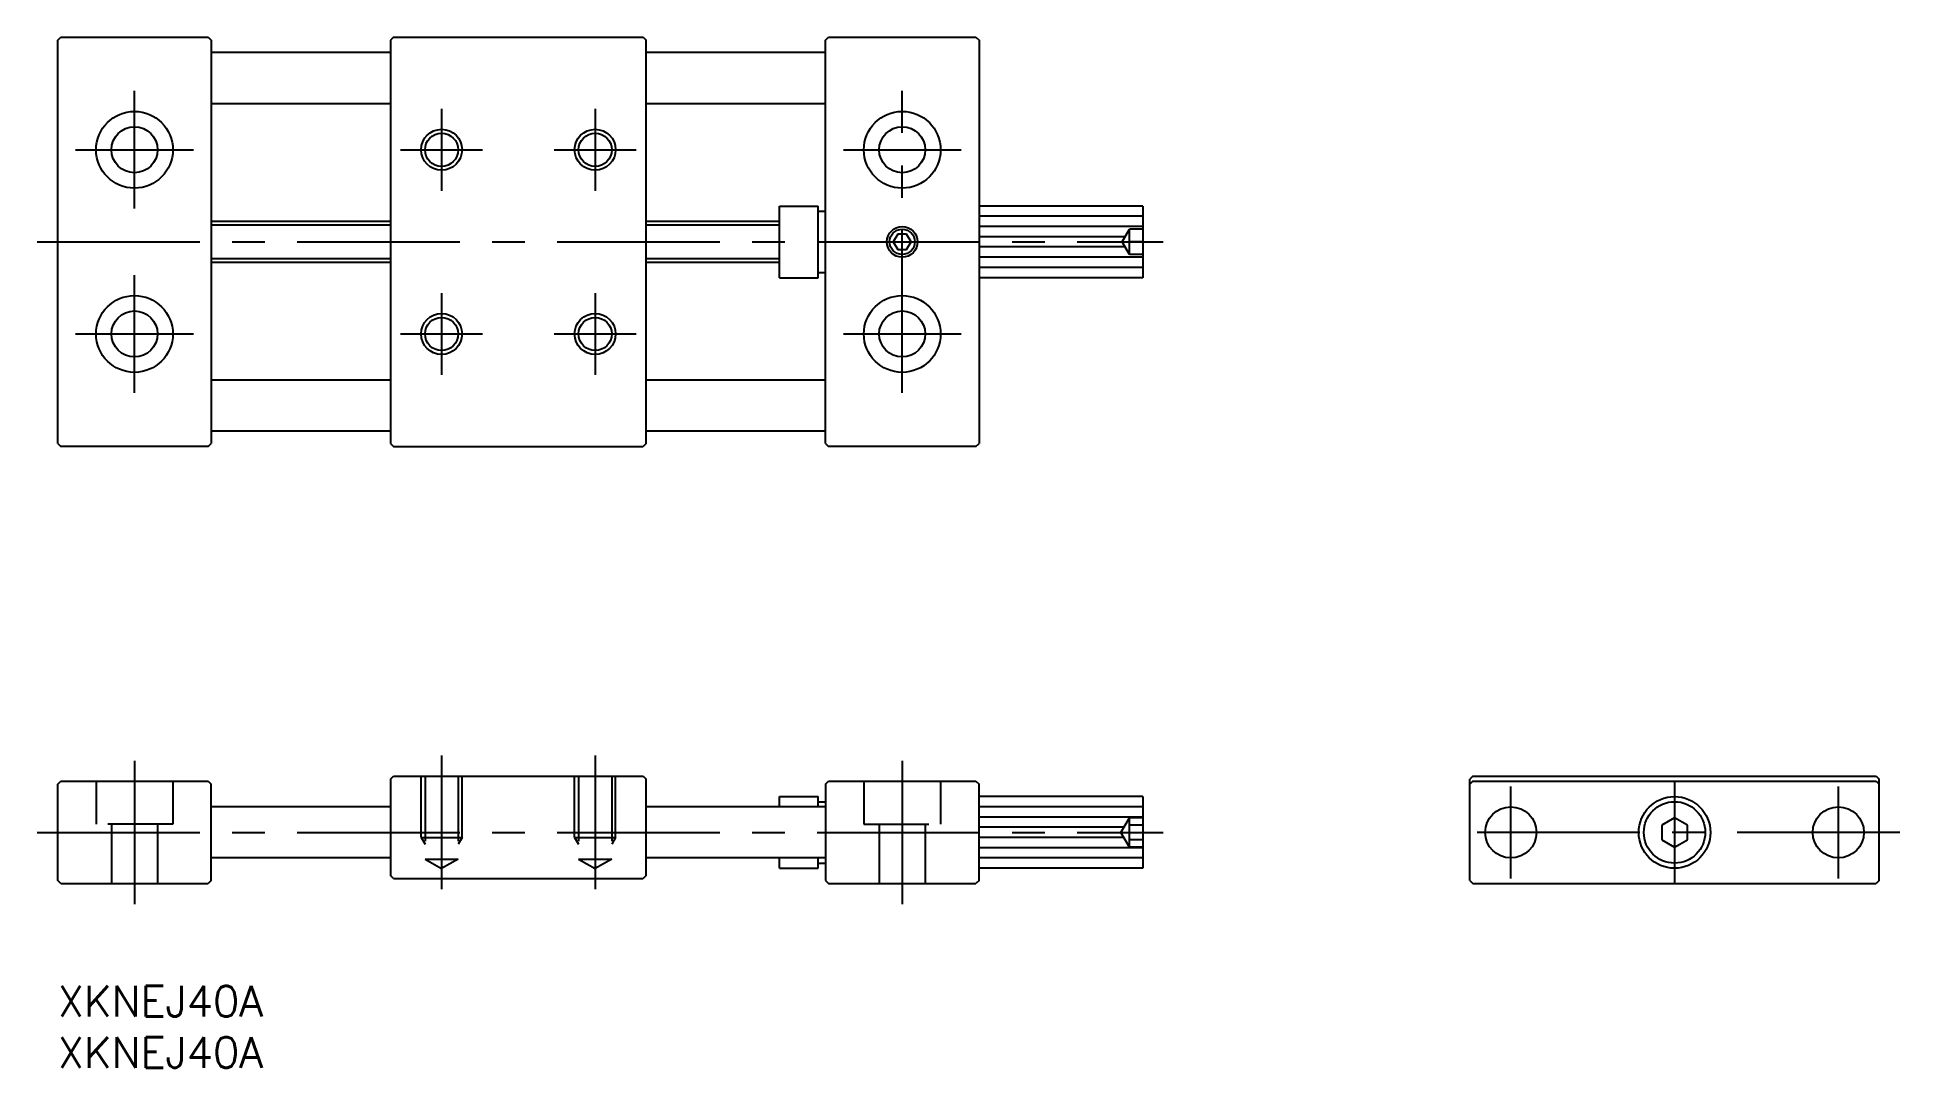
# Model space of a CAD drawing. Extents: x -2 to 180, y -8 to 93.
import ezdxf

# ---------------------------------------------------------------- set-up
doc = ezdxf.new("R2010")
doc.units = 0
doc.header["$LTSCALE"] = 0.5
doc.linetypes.add('CENTER', pattern=[50.8, 31.75, -6.35, 6.35, -6.35])
doc.linetypes.add('DASHED', pattern=[19.05, 12.7, -6.35])
for name, color, linetype in [('MSM_CENTER', 1, 'CENTER'), ('MSM_CONTINUOUS', 7, 'CONTINUOUS'), ('MSM_DASHED', 4, 'DASHED'), ('MSM_NARROW', 5, 'CONTINUOUS'), ('MSM_PART_NUMBER', 7, 'CONTINUOUS')]:
    doc.layers.add(name, color=color, linetype=linetype)
doc.styles.get("Standard").update_dxf_attribs({"font": 'txt.shx', "height": 3, "bigfont": 'bigfont.shx'})

# ---------------------------------------------------------------- blocks, each defined once
blk = doc.blocks.new('*U6')
at = {"layer": 'MSM_PART_NUMBER'}
blk.add_text('XKNEJ40A', height=3, dxfattribs=at).set_placement((0, -3))
blk = doc.blocks.new('*U7')
at = {"layer": 'MSM_PART_NUMBER'}
blk.add_text('XKNEJ40A', height=3, dxfattribs=at).set_placement((0, -8))

msp = doc.modelspace()

# ---------------------------------------------------------------- linework, layer by layer
at = {"layer": 'MSM_CENTER'}
for p, q in [((7.5, 75.96), (7.5, 87.46)), ((82.5, 57.96), (82.5, 87.46)), ((37.5, 85.71), (37.5, 77.71)), ((52.5, 85.71), (52.5, 77.71)), ((1.75, 81.71), (13.25, 81.71)), ((33.5, 81.71), (41.5, 81.71)), ((48.5, 81.71), (56.5, 81.71)), ((76.75, 81.71), (88.25, 81.71)), ((-2, 72.71), (108, 72.71)), ((7.5, 57.96), (7.5, 69.46)), ((37.5, 67.71), (37.5, 59.71)), ((52.5, 67.71), (52.5, 59.71)), ((1.75, 63.71), (13.25, 63.71)), ((33.5, 63.71), (41.5, 63.71)), ((48.5, 63.71), (56.5, 63.71)), ((76.75, 63.71), (88.25, 63.71)), ((7.5, 22), (7.5, 8)), ((37.5, 22.5), (37.5, 9.46)), ((52.5, 22.5), (52.5, 9.46)), ((82.5, 22), (82.5, 8)), ((141.95, 10.5), (141.95, 19.5)), ((157.95, 20), (157.95, 10)), ((173.95, 10.5), (173.95, 19.5)), ((-2, 15), (108, 15)), ((179.95, 15), (135.95, 15))]:
    msp.add_line(p, q, dxfattribs=at)
at = {"layer": 'MSM_CONTINUOUS'}
for p, q in [((0, 92.41), (0.3, 92.71)), ((0, 53.01), (0, 92.41)), ((0.3, 92.71), (14.7, 92.71)), ((14.7, 92.71), (15, 92.41)), ((15, 92.41), (15, 53.01)), ((32.5, 91.21), (15, 91.21)), ((32.8, 92.71), (32.5, 92.41)), ((32.5, 92.41), (32.5, 53.01)), ((32.8, 92.71), (57.2, 92.71)), ((57.2, 92.71), (57.5, 92.41)), ((57.5, 53.01), (57.5, 92.41)), ((75, 91.21), (57.5, 91.21)), ((75, 92.41), (75.3, 92.71)), ((75, 53.01), (75, 92.41)), ((75.3, 92.71), (89.7, 92.71)), ((89.7, 92.71), (90, 92.41)), ((90, 92.41), (90, 53.01)), ((32.5, 86.21), (15, 86.21)), ((75, 86.21), (57.5, 86.21)), ((32.5, 74.71), (15, 74.71)), ((70.5, 74.71), (57.5, 74.71)), ((70.5, 69.21), (70.5, 76.21)), ((70.5, 76.21), (74.3, 76.21)), ((74.3, 69.21), (74.3, 76.21)), ((74.3, 75.71), (75, 75.71)), ((106, 76.21), (90, 76.21)), ((106, 76.21), (106, 69.21)), ((82.07, 73.46), (81.63, 72.71)), ((82.93, 73.46), (82.07, 73.46)), ((83.37, 72.71), (82.93, 73.46)), ((81.63, 72.71), (82.07, 71.96)), ((82.07, 71.96), (82.93, 71.96)), ((82.93, 71.96), (83.37, 72.71)), ((15, 70.71), (32.5, 70.71)), ((57.5, 70.71), (70.5, 70.71)), ((70.5, 69.21), (74.3, 69.21)), ((74.3, 69.71), (75, 69.71)), ((106, 69.21), (90, 69.21)), ((32.5, 59.21), (15, 59.21)), ((75, 59.21), (57.5, 59.21)), ((0, 53.01), (0.3, 52.71)), ((14.7, 52.71), (15, 53.01)), ((32.5, 54.21), (15, 54.21)), ((32.5, 53.01), (32.8, 52.71)), ((57.5, 53.01), (57.2, 52.71)), ((75, 54.21), (57.5, 54.21)), ((75, 53.01), (75.3, 52.71)), ((89.7, 52.71), (90, 53.01)), ((14.7, 52.71), (0.3, 52.71)), ((32.8, 52.71), (57.2, 52.71)), ((89.7, 52.71), (75.3, 52.71)), ((32.5, 20.2), (32.8, 20.5)), ((32.5, 20.2), (32.5, 10.8)), ((32.8, 20.5), (57.2, 20.5)), ((57.2, 20.5), (57.5, 20.2)), ((57.5, 10.8), (57.5, 20.2)), ((138.25, 20.5), (137.95, 20.2)), ((137.95, 10.3), (137.95, 20.2)), ((138.25, 20.5), (177.65, 20.5)), ((177.65, 20.5), (177.95, 20.2)), ((177.95, 10.3), (177.95, 20.2)), ((0, 19.7), (0.3, 20)), ((0, 10.3), (0, 19.7)), ((0.3, 20), (14.7, 20)), ((14.7, 20), (15, 19.7)), ((15, 10.3), (15, 19.7)), ((70.5, 18.5), (74.3, 18.5)), ((70.5, 17.5), (70.5, 18.5)), ((74.3, 17.5), (74.3, 18.5)), ((75, 19.7), (75.3, 20)), ((75, 19.7), (75, 10.3)), ((75.3, 20), (89.7, 20)), ((89.7, 20), (90, 19.7)), ((90, 10.3), (90, 19.7)), ((106, 18.5), (90, 18.5)), ((106, 18.5), (106, 11.5)), ((138.25, 20), (137.95, 19.7)), ((138.25, 20), (177.65, 20)), ((177.65, 20), (177.95, 19.7)), ((32.5, 17.5), (15, 17.5)), ((75, 17.5), (57.5, 17.5)), ((74.3, 18), (75, 18)), ((157.95, 16.44), (156.7, 15.72)), ((159.2, 15.72), (157.95, 16.44)), ((156.7, 15.72), (156.7, 14.28)), ((159.2, 14.28), (159.2, 15.72)), ((156.7, 14.28), (157.95, 13.56)), ((157.95, 13.56), (159.2, 14.28)), ((32.5, 12.5), (15, 12.5)), ((75, 12.5), (57.5, 12.5)), ((70.5, 11.5), (70.5, 12.5)), ((70.5, 11.5), (74.3, 11.5)), ((74.3, 11.5), (74.3, 12.5)), ((74.3, 12), (75, 12)), ((106, 11.5), (90, 11.5)), ((0.3, 10), (0, 10.3)), ((0.3, 10), (14.7, 10)), ((15, 10.3), (14.7, 10)), ((32.8, 10.5), (32.5, 10.8)), ((32.8, 10.5), (57.2, 10.5)), ((57.5, 10.8), (57.2, 10.5)), ((75, 10.3), (75.3, 10)), ((75.3, 10), (89.7, 10)), ((90, 10.3), (89.7, 10)), ((137.95, 10.3), (138.25, 10)), ((138.25, 10), (177.65, 10)), ((177.95, 10.3), (177.65, 10))]:
    msp.add_line(p, q, dxfattribs=at)
for centre, radius in [((7.5, 81.71), 3.75), ((7.5, 81.71), 2.25), ((82.5, 81.71), 3.75), ((82.5, 81.71), 2.25), ((37.5, 81.71), 1.62), ((52.5, 81.71), 1.62), ((82.5, 72.71), 1.23), ((7.5, 63.71), 3.75), ((82.5, 63.71), 3.75), ((7.5, 63.71), 2.25), ((82.5, 63.71), 2.25), ((37.5, 63.71), 1.62), ((52.5, 63.71), 1.62), ((157.95, 15), 3.5), ((141.95, 15), 2.5), ((157.95, 15), 3), ((173.95, 15), 2.5)]:
    msp.add_circle(centre, radius, dxfattribs=at)
at = {"layer": 'MSM_DASHED'}
for p, q in [((103.98, 72.71), (104.7, 73.96)), ((104.7, 71.46), (104.7, 73.96)), ((106, 73.96), (104.7, 73.96)), ((104.7, 71.46), (103.98, 72.71)), ((106, 72.71), (104.7, 72.71)), ((106, 71.46), (104.7, 71.46)), ((35.5, 14.5), (35.5, 20.5)), ((35.88, 20.5), (35.88, 12.4)), ((39.12, 20.5), (39.12, 12.4)), ((39.5, 14.5), (39.5, 20.5)), ((50.5, 14.5), (50.5, 20.5)), ((50.88, 20.5), (50.88, 12.4)), ((54.12, 20.5), (54.12, 12.4)), ((54.5, 14.5), (54.5, 20.5)), ((3.75, 20), (3.75, 15.8)), ((11.25, 20), (11.25, 15.8)), ((78.75, 20), (78.75, 15.8)), ((86.25, 20), (86.25, 15.8)), ((103.87, 15), (104.7, 16.44)), ((104.7, 13.56), (104.7, 16.44)), ((106, 16.44), (104.7, 16.44)), ((11.25, 15.8), (3.75, 15.8)), ((5.25, 15.8), (5.25, 10)), ((9.75, 15.8), (9.75, 10)), ((78.75, 15.8), (86.25, 15.8)), ((80.25, 15.8), (80.25, 10)), ((84.75, 15.8), (84.75, 10)), ((104.7, 13.56), (103.87, 15)), ((106, 15.72), (104.7, 15.72)), ((35.5, 14.5), (39.5, 14.5)), ((35.5, 14.5), (35.88, 13.84)), ((39.5, 14.5), (39.12, 13.84)), ((50.5, 14.5), (54.5, 14.5)), ((50.5, 14.5), (50.88, 13.84)), ((54.5, 14.5), (54.12, 13.84)), ((106, 14.28), (104.7, 14.28)), ((106, 13.56), (104.7, 13.56)), ((35.88, 12.4), (39.12, 12.4)), ((35.88, 12.4), (37.5, 11.46)), ((39.12, 12.4), (37.5, 11.46)), ((50.88, 12.4), (54.12, 12.4)), ((50.88, 12.4), (52.5, 11.46)), ((54.12, 12.4), (52.5, 11.46))]:
    msp.add_line(p, q, dxfattribs=at)
at = {"layer": 'MSM_NARROW'}
for p, q in [((106, 75.21), (90, 75.21)), ((32.5, 74.33), (15, 74.33)), ((70.5, 74.33), (57.5, 74.33)), ((106, 74.21), (90, 74.21)), ((104.27, 73.21), (90, 73.21)), ((15, 71.09), (32.5, 71.09)), ((57.5, 71.09), (70.5, 71.09)), ((104.27, 72.21), (90, 72.21)), ((106, 71.21), (90, 71.21)), ((106, 70.21), (90, 70.21)), ((106, 17.5), (90, 17.5)), ((106, 16.5), (90, 16.5)), ((104.16, 15.5), (90, 15.5)), ((104.16, 14.5), (90, 14.5)), ((106, 13.5), (90, 13.5)), ((106, 12.5), (90, 12.5))]:
    msp.add_line(p, q, dxfattribs=at)
for centre, radius in [((37.5, 81.71), 2), ((52.5, 81.71), 2), ((82.5, 72.71), 1.5), ((37.5, 63.71), 2), ((52.5, 63.71), 2)]:
    msp.add_circle(centre, radius, dxfattribs=at)

# ---------------------------------------------------------------- block references
at = {"layer": 'MSM_CONTINUOUS'}
for name in ['*U6', '*U7']:
    msp.add_blockref(name, (0, 0), dxfattribs=at)

doc.saveas('drawing.dxf')
